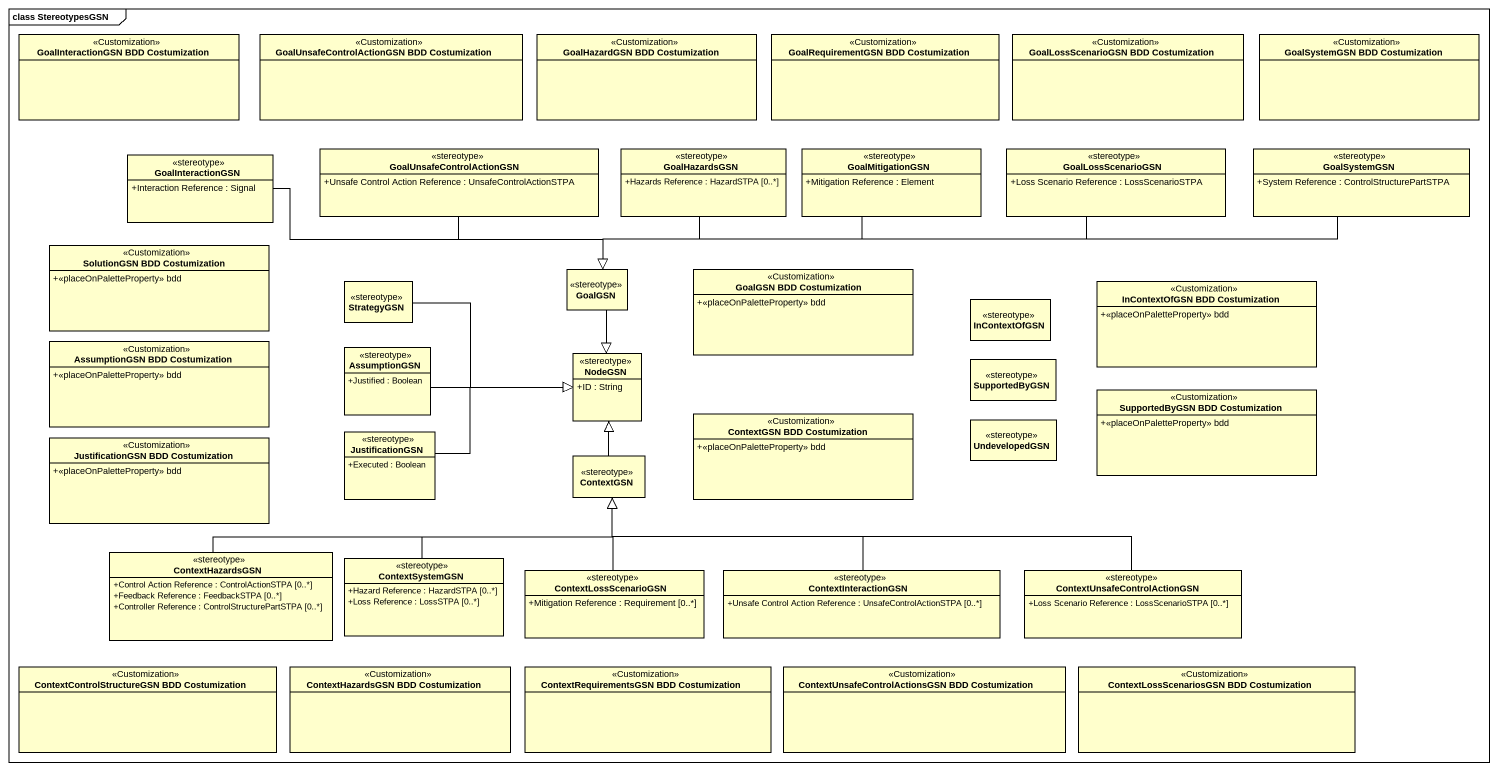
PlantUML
@startuml
mainframe class StereotypesGSN
hide circle
hide empty members
skinparam classAttributeIconSize 0
class "GoalInteractionGSN BDD Costumization" as GoalInteractionGSN_BDD <<Customization>>
class "GoalUnsafeControlActionGSN BDD Costumization" as GoalUnsafeControlActionGSN <<Customization>>
class "GoalHazardGSN BDD Costumization" as GoalHazardGSN_BDD <<Customization>>
class "GoalRequirementGSN BDD Costumization" as GoalRequirementGSN_BDD <<Customization>>
class "GoalLossScenarioGSN BDD Costumization" as GoalLossScenarioGSN_BDD <<Customization>>
class "GoalSystemGSN BDD Costumization" as GoalSystemGSN_BDD <<Customization>>
class GoalInteractionGSN <<stereotype>> {
  +Interaction Reference : Signal
}
class "GoalUnsafeControlActionGSN" as GoalUnsafeControlActionGSN_2 <<stereotype>> {
  +Unsafe Control Action Reference : UnsafeControlActionSTPA
}
class GoalHazardsGSN <<stereotype>> {
  +Hazards Reference : HazardSTPA [0..*]
}
class GoalMitigationGSN <<stereotype>> {
  +Mitigation Reference : Element
}
class GoalLossScenarioGSN <<stereotype>> {
  +Loss Scenario Reference : LossScenarioSTPA
}
class GoalSystemGSN <<stereotype>> {
  +System Reference : ControlStructurePartSTPA
}
class "SolutionGSN BDD Costumization" as SolutionGSN_BDD <<Customization>> {
  +<<placeOnPaletteProperty>> bdd
}
class GoalGSN <<stereotype>>
class "GoalGSN BDD Costumization" as GoalGSN_BDD_Costumization <<Customization>> {
  +<<placeOnPaletteProperty>> bdd
}
class StrategyGSN <<stereotype>>
class InContextOfGSN <<stereotype>>
class "InContextOfGSN BDD Costumization" as InContextOfGSN_BDD <<Customization>> {
  +<<placeOnPaletteProperty>> bdd
}
class "AssumptionGSN BDD Costumization" as AssumptionGSN_BDD <<Customization>> {
  +<<placeOnPaletteProperty>> bdd
}
class AssumptionGSN <<stereotype>> {
  +Justified : Boolean
}
class NodeGSN <<stereotype>> {
  +ID : String
}
class SupportedByGSN <<stereotype>>
class "SupportedByGSN BDD Costumization" as SupportedByGSN_BDD <<Customization>> {
  +<<placeOnPaletteProperty>> bdd
}
class "ContextGSN BDD Costumization" as ContextGSN_BDD_Costumization <<Customization>> {
  +<<placeOnPaletteProperty>> bdd
}
class UndevelopedGSN <<stereotype>>
class "JustificationGSN BDD Costumization" as JustificationGSN_BDD <<Customization>> {
  +<<placeOnPaletteProperty>> bdd
}
class JustificationGSN <<stereotype>> {
  +Executed : Boolean
}
class ContextGSN <<stereotype>>
class ContextHazardsGSN <<stereotype>> {
  +Control Action Reference : ControlActionSTPA [0..*]
  +Feedback Reference : FeedbackSTPA [0..*]
  +Controller Reference : ControlStructurePartSTPA [0..*]
}
class ContextSystemGSN <<stereotype>> {
  +Hazard Reference : HazardSTPA [0..*]
  +Loss Reference : LossSTPA [0..*]
}
class ContextLossScenarioGSN <<stereotype>> {
  +Mitigation Reference : Requirement [0..*]
}
class ContextInteractionGSN <<stereotype>> {
  +Unsafe Control Action Reference : UnsafeControlActionSTPA [0..*]
}
class "ContextUnsafeControlActionGSN" as ContextUnsafeControlActionGS <<stereotype>> {
  +Loss Scenario Reference : LossScenarioSTPA [0..*]
}
class "ContextControlStructureGSN BDD Costumization" as ContextControlStructureGSN <<Customization>>
class "ContextHazardsGSN BDD Costumization" as ContextHazardsGSN_BDD <<Customization>>
class "ContextRequirementsGSN BDD Costumization" as ContextRequirementsGSN_BDD <<Customization>>
class "ContextUnsafeControlActionsGSN BDD Costumization" as ContextUnsafeControlActionsG <<Customization>>
class "ContextLossScenariosGSN BDD Costumization" as ContextLossScenariosGSN_BDD <<Customization>>
GoalInteractionGSN -right-|> GoalGSN
GoalUnsafeControlActionGSN_2 --|> GoalGSN
GoalHazardsGSN --|> GoalGSN
GoalMitigationGSN -left-|> GoalGSN
GoalLossScenarioGSN -left-|> GoalGSN
GoalSystemGSN -left-|> GoalGSN
GoalGSN --|> NodeGSN
StrategyGSN -right-|> NodeGSN
AssumptionGSN -right-|> NodeGSN
JustificationGSN -right-|> NodeGSN
ContextGSN -up-|> NodeGSN
ContextHazardsGSN -right-|> ContextGSN
ContextSystemGSN -up-|> ContextGSN
ContextLossScenarioGSN -up-|> ContextGSN
ContextInteractionGSN -left-|> ContextGSN
ContextUnsafeControlActionGS -left-|> ContextGSN
@enduml
